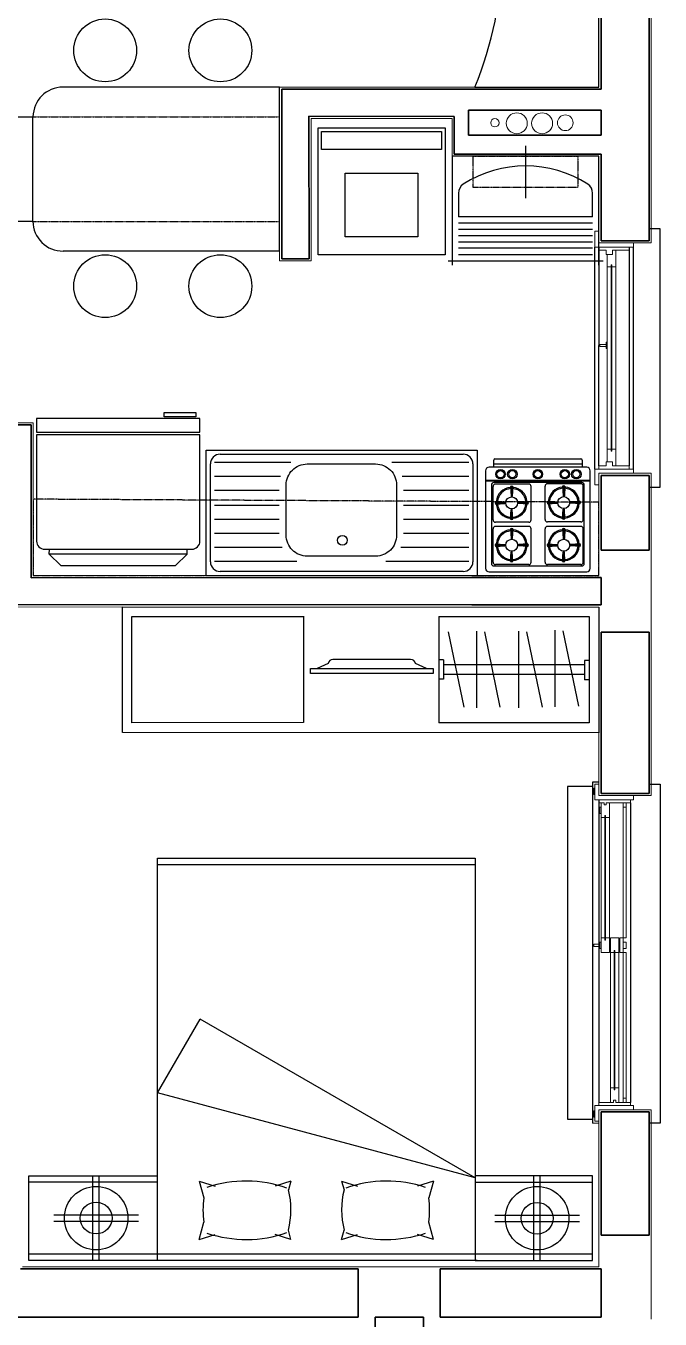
# Model space of a CAD drawing. Header units: millimetres. Extents: x -32319 to 9885, y 990 to 22164.
# Drawn here: x 6858 to 9885, y 9785 to 15960 of the extents above; entities that cross this region are included whole.
import ezdxf

# ---------------------------------------------------------------- set-up
doc = ezdxf.new("R2010")
doc.units = ezdxf.units.MM
doc.linetypes.add('HIDDEN', pattern=[0.375, 0.25, -0.125])
doc.layers.add('furniture', color=34, linetype='Continuous')
for name, color, linetype, lineweight in [('plaster', 4, 'Continuous', 13), ('wall', 5, 'Continuous', 35), ('wind', 161, 'Continuous', 5)]:
    doc.layers.add(name, color=color, linetype=linetype, lineweight=lineweight)

msp = doc.modelspace()

# ---------------------------------------------------------------- linework, layer by layer
for p, q in [((9885.2, 14991.4, 27000), (9833.3, 14991.4, 27000)), ((9885.2, 13757.4, 27000), (9885.2, 14991.4, 27000)), ((9593.1, 14904.4), (9593.1, 14434.4)), ((9738.1, 14904.4), (9738.1, 13859.4)), ((9593.1, 13859.4), (9593.1, 14434.4)), ((9833.3, 13757.4, 27000), (9885.2, 13757.4, 27000)), ((9563.1, 12348.6), (9563.1, 10720.4)), ((9593.1, 12348.6), (9563.1, 12348.6)), ((9833.2, 12340.4), (9885.1, 12340.4)), ((9885.1, 12340.4), (9885.1, 10720.4)), ((9885.1, 10720.4), (9833.1, 10720.4))]:
    msp.add_line(p, q)
for points in [[(9593.1, 12265.4), (9593.1, 10820.4)], [(9743.1, 12250.4), (9743.1, 10820.4)]]:
    msp.add_lwpolyline(points)
at = {"layer": 'furniture'}
for p, q in [((9593.1, 15668.1), (9593.1, 17439)), ((8069.2, 15668.1), (7034.4, 15668.1)), ((8069.2, 14885.2), (8069.2, 15668.1)), ((9000.8, 15668.1), (9593.1, 15668.1)), ((6743.2, 15526.6), (6892.1, 15526.6)), ((6892.1, 15026.6), (6892.1, 15526.6)), ((9243.1, 15388.1), (9243.1, 15138.1)), ((9593.1, 15338.1), (8893.1, 15338.1)), ((8893.1, 15338.1), (8893.1, 14818.1)), ((9593.1, 14818.1), (9593.1, 15338.1)), ((8923.1, 15162.2), (8923.1, 15048.1)), ((9563.1, 15048.1), (9563.1, 15162.2)), ((6892.1, 15026.6), (6743.2, 15026.6)), ((9563.1, 15048.1), (8923.1, 15048.1)), ((9563.1, 15018.1), (8923.1, 15018.1)), ((9563.1, 14988.1), (8923.1, 14988.1)), ((9563.1, 14958.1), (8923.1, 14958.1)), ((8069.2, 14885.2), (7035.5, 14885.2)), ((9563.1, 14928.1), (8923.1, 14928.1)), ((9563.1, 14898.1), (8923.1, 14898.1)), ((8873.1, 14838.1), (9613.1, 14838.1)), ((8923.1, 14868.1), (9563.1, 14868.1)), ((7719, 13935.2), (9011.7, 13935.2)), ((7719, 13335.2), (7719, 13935.2)), ((7785.7, 13915.2), (8945.1, 13915.2)), ((9011.7, 13935.2), (9011.7, 13335.1)), ((7739, 13401.9), (7739, 13868.5)), ((7759, 13876.4), (8122.6, 13876.4)), ((8605.5, 13876.4), (8971.7, 13876.4)), ((8991.7, 13868.5), (8991.7, 13401.9)), ((9011.7, 13877.5), (9011.7, 13411.6)), ((9051.8, 13836.2), (9051.8, 13370.3)), ((9534.8, 13853.2), (9068.9, 13853.2)), ((9091.2, 13853.2), (9091.2, 13886.9)), ((9091.2, 13869.9), (9512.5, 13869.9)), ((9096.8, 13892.6), (9506.8, 13892.6)), ((9512.5, 13886.9), (9512.5, 13853.2)), ((9551.8, 13370.3), (9551.8, 13836.2)), ((7759, 13809.8), (8073.9, 13809.8)), ((8654.1, 13809.8), (8971.7, 13809.8)), ((9051.8, 13791.5), (9551.8, 13791.5)), ((9051.8, 13788.6), (9551.8, 13788.6)), ((9512, 13779.4), (9091.6, 13779.4)), ((9258.4, 13772.4), (9099.3, 13772.4)), ((9506.9, 13773.7), (9347.8, 13773.7)), ((7759, 13743.1), (8067.4, 13743.1)), ((8660.7, 13743.1), (8971.7, 13743.1)), ((9080.2, 13768), (9080.2, 13393)), ((9087.9, 13601.9), (9087.9, 13761)), ((9171.1, 13760.4), (9174, 13715)), ((9176.8, 13760.4), (9176.8, 13762.4)), ((9176.8, 13760.4), (9176.8, 13713.5)), ((9182.5, 13760.4), (9179.7, 13715)), ((9269.8, 13601.9), (9269.8, 13761)), ((9336.4, 13603.3), (9336.4, 13762.4)), ((9419.6, 13761.8), (9422.4, 13716.3)), ((9425.3, 13761.8), (9425.3, 13763.7)), ((9425.3, 13761.8), (9425.3, 13714.9)), ((9431, 13761.8), (9428.1, 13716.3)), ((9518.2, 13603.3), (9518.2, 13762.4)), ((9523.4, 13393), (9523.4, 13768)), ((7759, 13671.2), (8067.4, 13671.2)), ((8660.7, 13671.2), (8971.7, 13671.2)), ((9099.2, 13682.8), (9097.3, 13682.8)), ((9099.2, 13688.5), (9144.7, 13685.7)), ((9099.2, 13682.8), (9146.1, 13682.8)), ((9099.2, 13677.1), (9144.7, 13680)), ((9171.1, 13605.2), (9174, 13650.7)), ((9176.8, 13605.2), (9176.8, 13652.2)), ((9182.5, 13605.2), (9179.7, 13650.7)), ((9254.4, 13682.8), (9207.5, 13682.8)), ((9254.4, 13688.5), (9209, 13685.7)), ((9254.4, 13677.1), (9209, 13680)), ((9254.4, 13682.8), (9256.4, 13682.8)), ((9347.7, 13684.2), (9345.7, 13684.2)), ((9347.7, 13689.9), (9393.1, 13687)), ((9347.7, 13684.2), (9394.6, 13684.2)), ((9347.7, 13678.5), (9393.1, 13681.3)), ((9419.6, 13606.6), (9422.4, 13652)), ((9425.3, 13606.6), (9425.3, 13653.5)), ((9431, 13606.6), (9428.1, 13652)), ((9502.9, 13684.2), (9456, 13684.2)), ((9502.9, 13689.9), (9457.4, 13687)), ((9502.9, 13678.5), (9457.4, 13681.3)), ((9502.9, 13684.2), (9504.8, 13684.2)), ((7759, 13604.5), (8067.4, 13604.5)), ((8660.7, 13604.5), (8971.7, 13604.5)), ((9258.4, 13590.5), (9099.3, 13590.5)), ((9176.8, 13605.2), (9176.8, 13603.3)), ((9506.9, 13591.9), (9347.8, 13591.9)), ((9425.3, 13606.6), (9425.3, 13604.6)), ((7759, 13537.8), (8067.4, 13537.8)), ((8660.7, 13537.8), (8971.7, 13537.8)), ((9087.9, 13399.8), (9087.9, 13558.9)), ((9258.4, 13570.2), (9099.3, 13570.2)), ((9171.1, 13558.3), (9174, 13512.8)), ((9176.8, 13558.3), (9176.8, 13560.2)), ((9176.8, 13558.3), (9176.8, 13511.4)), ((9182.5, 13558.3), (9179.7, 13512.8)), ((9269.8, 13399.8), (9269.8, 13558.9)), ((9336.4, 13399.8), (9336.4, 13558.9)), ((9506.9, 13570.2), (9347.8, 13570.2)), ((9419.6, 13558.3), (9422.4, 13512.8)), ((9425.3, 13558.3), (9425.3, 13560.2)), ((9425.3, 13558.3), (9425.3, 13511.4)), ((9431, 13558.3), (9428.1, 13512.8)), ((9518.2, 13399.8), (9518.2, 13558.9)), ((6970.1, 13438.3), (6970.2, 13461.2)), ((7628, 13438.3), (7628, 13461.2)), ((7759, 13471.2), (8080.7, 13471.2)), ((8647.3, 13471.2), (8971.7, 13471.2)), ((9099.2, 13480.7), (9097.3, 13480.7)), ((9099.2, 13486.4), (9144.7, 13483.5)), ((9099.2, 13480.7), (9146.1, 13480.7)), ((9099.2, 13475), (9144.7, 13477.8)), ((9254.4, 13480.7), (9207.5, 13480.7)), ((9254.4, 13486.4), (9209, 13483.5)), ((9254.4, 13475), (9209, 13477.8)), ((9254.4, 13480.7), (9256.4, 13480.7)), ((9347.7, 13480.7), (9345.7, 13480.7)), ((9347.7, 13486.4), (9393.1, 13483.5)), ((9347.7, 13480.7), (9394.6, 13480.7)), ((9347.7, 13475), (9393.1, 13477.8)), ((9502.9, 13480.7), (9456, 13480.7)), ((9502.9, 13486.4), (9457.4, 13483.5)), ((9502.9, 13475), (9457.4, 13477.8)), ((9502.9, 13480.7), (9504.8, 13480.7)), ((7759, 13404.5), (8151.3, 13404.5)), ((8576.7, 13404.5), (8971.7, 13404.5)), ((9171.1, 13403.1), (9174, 13448.5)), ((9176.8, 13403.1), (9176.8, 13450)), ((9176.8, 13403.1), (9176.8, 13401.1)), ((9182.5, 13403.1), (9179.7, 13448.5)), ((9419.6, 13403.1), (9422.4, 13448.5)), ((9425.3, 13403.1), (9425.3, 13450)), ((9425.3, 13403.1), (9425.3, 13401.1)), ((9431, 13403.1), (9428.1, 13448.5)), ((8945.1, 13355.2), (7785.7, 13355.2)), ((9068.9, 13353.2), (9534.8, 13353.2)), ((9091.6, 13381.7), (9512, 13381.7)), ((9258.4, 13388.4), (9099.3, 13388.4)), ((9506.9, 13388.4), (9347.8, 13388.4)), ((9011.7, 13335.1), (7719, 13335.2)), ((7318.6, 12586.9), (7318.6, 13186.4)), ((7318.6, 13186.1), (9593.1, 13185.4)), ((9593.1, 13185.4), (9593.1, 12584.1)), ((7364.5, 12632.7), (7364.5, 13141)), ((8183, 13142.1), (8183, 12633.7)), ((8828.7, 13141), (8828.7, 12632.7)), ((9547.3, 13141), (9547.3, 12632.7)), ((8874, 13066.4), (8948.1, 12707.3)), ((9008.1, 13070.2), (9008.1, 12703.5)), ((9046.9, 13066.4), (9121, 12707.3)), ((9208.8, 13070.2), (9208.8, 12703.5)), ((9247.6, 13066.4), (9321.7, 12707.3)), ((9382, 13075.1), (9382, 12708.4)), ((9420.8, 13071.3), (9494.9, 12712.2)), ((8300.5, 12916.1), (8248.1, 12891.6)), ((8694.6, 12935.5), (8324, 12935.5)), ((8640.4, 12935.5), (8378.2, 12935.5)), ((8640.4, 12935.5), (8378.2, 12935.5)), ((8770.5, 12891.6), (8718.2, 12916.1)), ((8851.6, 12932.7), (8828.7, 12932.7)), ((8851.6, 12932.7), (8851.6, 12841)), ((9524.4, 12909.8), (8851.6, 12909.8)), ((9524.4, 12929.9), (9524.4, 12838.2)), ((9547.3, 12929.9), (9524.4, 12929.9)), ((8216.7, 12868), (8216.7, 12891.6)), ((8216.7, 12891.6), (8801.9, 12891.5)), ((8801.9, 12868), (8216.7, 12868)), ((8801.9, 12891.5), (8801.9, 12868)), ((9524.4, 12863.9), (8851.6, 12863.9)), ((8851.6, 12841), (8828.7, 12841)), ((9547.3, 12838.2), (9524.4, 12838.2)), ((8183, 12633.7), (7364.5, 12632.7)), ((9547.3, 12632.7), (8828.7, 12632.7)), ((9593.1, 12584.1), (7318.6, 12586.9)), ((7486.5, 11985.6), (9002.2, 11985.6)), ((7486.5, 10065.7), (7486.5, 11985.6)), ((9002.2, 11985.6), (9002.2, 10065.7)), ((9002.2, 11955.3), (7486.5, 11955.3)), ((7486.5, 10865.9), (7689.6, 11217.6)), ((9002.2, 10459.8), (7689.6, 11217.6)), ((9002.2, 10459.8), (7486.5, 10865.9)), ((6872.8, 10470), (7486.5, 10470)), ((6872.8, 10065.8), (6872.8, 10470)), ((7486.5, 10439.7), (6872.8, 10439.7)), ((7178.4, 10065.7), (7178.4, 10469.9)), ((7208.7, 10065.7), (7208.7, 10469.9)), ((7685.3, 10444.3), (7760.9, 10420.6)), ((7685.3, 10444.3), (7707.4, 10364.2)), ((8123.4, 10444.3), (8047.8, 10420.6)), ((8123.4, 10444.3), (8112.1, 10403.2)), ((8365.3, 10444.3), (8440.9, 10420.6)), ((8365.3, 10444.3), (8376.7, 10403.2)), ((8803.5, 10444.3), (8727.9, 10420.6)), ((8803.5, 10444.3), (8781.4, 10364.2)), ((9562.8, 10469.9), (9002.2, 10469.9)), ((9002.2, 10439.6), (9562.8, 10439.6)), ((9283.1, 10065.1), (9283.1, 10469.3)), ((9313.4, 10065.1), (9313.4, 10469.3)), ((9562.8, 10065.7), (9562.8, 10469.9)), ((6991.5, 10282.9), (7395.7, 10282.9)), ((6991.5, 10252.6), (7395.7, 10252.6)), ((9096.2, 10282.4), (9500.4, 10282.4)), ((9096.2, 10252.1), (9500.4, 10252.1)), ((7685.3, 10165.7), (7708.1, 10248.5)), ((7685.3, 10165.7), (7760.9, 10189.4)), ((8123.4, 10165.7), (8047.8, 10189.4)), ((8123.4, 10165.7), (8111.1, 10210.5)), ((8365.3, 10165.7), (8377.7, 10210.5)), ((8365.3, 10165.7), (8440.9, 10189.4)), ((8803.5, 10165.7), (8727.9, 10189.4)), ((8803.5, 10165.7), (8780.6, 10248.5)), ((9562.8, 10096.2), (6872.8, 10096.2)), ((7476.4, 10065.7), (6872.8, 10065.8)), ((9012.3, 10065.7), (7476.4, 10065.7)), ((9002.2, 10065.7), (9562.8, 10065.7)), ((9562.8, 10035.4), (9562.8, 10035.4))]:
    msp.add_line(p, q, dxfattribs=at)
at = {"layer": 'furniture', "linetype": 'HIDDEN'}
for p, q in [((6892.1, 15526.6), (8069.2, 15526.6)), ((8993.1, 15188.1), (8993.1, 15338.1)), ((8993.1, 15338.1), (9493.1, 15338.1)), ((9493.1, 15338.1), (9493.1, 15188.1)), ((9493.1, 15188.1), (8993.1, 15188.1)), ((6892.1, 15026.6), (8069.2, 15026.6)), ((9593.1, 13685.8), (6893.2, 13700.3)), ((6893.2, 13700.3), (6893.2, 13335.9)), ((9593.1, 13335.8), (9593.1, 13685.8)), ((6893.2, 13335.9), (9593.1, 13335.9))]:
    msp.add_line(p, q, dxfattribs=at)
at = {"layer": 'furniture', "ltscale": 0.3}
for p, q in [((9573.1, 13844.4), (9573.1, 14904.4)), ((9758.1, 13844.4), (9758.1, 14904.4)), ((9563.1, 12328.6), (9443.1, 12328.6)), ((9443.1, 12328.6), (9443.1, 10740.4)), ((9443.1, 10740.4), (9563.1, 10740.4))]:
    msp.add_line(p, q, dxfattribs=at)
at = {"layer": 'furniture'}
for points in [[(8252.5, 15473.2), (8859.2, 15473.2), (8859.2, 14866.5), (8252.5, 14866.5)], [(8841.8, 15455.8), (8841.8, 15369.2), (8269.8, 15369.2), (8269.8, 15455.8)], [(8382.5, 14953.1), (8382.5, 15256.5), (8729.2, 15256.5), (8729.2, 14953.1)], [(7689.1, 14020.2), (7689.1, 14085.2), (6909.1, 14085.2), (6909.1, 14020.2)], [(7669.1, 14093.8), (7517.7, 14093.8), (7517.7, 14114), (7669.1, 14114)], [(7572.8, 13383.2), (7628, 13438.3), (6970.1, 13438.3), (7025.3, 13383.2), (7299.1, 13383.2)]]:
    msp.add_lwpolyline(points, close=True, dxfattribs=at)
for points in [[(7650.1, 13461.2, 0.414214), (7689.1, 13500.2), (7689.1, 14007.2), (6909.1, 14007.2), (6909.1, 13500.2, 0.414214), (6948.1, 13461.2)], [(8627.3, 13528.4, -0.414214), (8527.3, 13428.4), (8200.7, 13428.4, -0.414214), (8100.7, 13528.4), (8100.7, 13768.4, -0.414214), (8200.7, 13868.4), (8527.3, 13868.4, -0.414214), (8627.3, 13768.4)]]:
    msp.add_lwpolyline(points, format="xyb", close=True, dxfattribs=at)
for points in [[(7364.5, 13141), (8183, 13141)], [(8828.7, 13141), (9547.3, 13141)]]:
    msp.add_lwpolyline(points, dxfattribs=at)
for centre, radius in [((7236.6, 15843.2), 150), ((7786.6, 15843.2), 150), ((7236.6, 14717.5), 150), ((7786.6, 14717.5), 150), ((9123.5, 13819.6), 22.7), ((9123.5, 13819.6), 17), ((9180.1, 13819.6), 22.7), ((9180.1, 13819.6), 17), ((9301.8, 13819.6), 22.7), ((9301.8, 13819.6), 17), ((9430.3, 13819.6), 22.7), ((9430.3, 13819.6), 17), ((9485.4, 13819.6), 22.7), ((9485.4, 13819.6), 17), ((9176.8, 13682.8), 28.4), ((9425.3, 13684.2), 28.4), ((8369.1, 13504.1), 23.3), ((9176.8, 13480.7), 28.4), ((9425.3, 13480.7), 28.4), ((7193.6, 10267.8), 151.6), ((9298.3, 10267.2), 151.6), ((7193.6, 10267.8), 75.8), ((9298.3, 10267.2), 75.8)]:
    msp.add_circle(centre, radius, dxfattribs=at)
for centre, radius, start, end in [((7394.8, 16332.9), 1738.1, 337.50974, 20.79718), ((7036.6, 15523.5), 144.6, 90.88709, 178.77089), ((9243.1, 14742.8), 548.8, 57.22534, 122.77466), ((8973.1, 15162.2), 50, 122.77466, 180), ((9513.1, 15162.2), 50, 0, 57.22534), ((7033.5, 15026.6), 141.4, 179.97461, 270.7991), ((7785.7, 13868.5), 46.7, 90, 180), ((8945.1, 13868.5), 46.7, 0, 90), ((9068.9, 13836.2), 17, 90, 180), ((9096.8, 13886.9), 5.68, 90, 180), ((9506.8, 13886.9), 5.68, 0, 90), ((9534.8, 13836.2), 17, 0, 90), ((9091.6, 13768), 11.4, 90, 180), ((9099.3, 13761), 11.4, 90, 180), ((9258.4, 13761), 11.4, 0, 90), ((9347.8, 13762.4), 11.4, 90, 180), ((9506.9, 13762.4), 11.4, 0, 90), ((9512, 13768), 11.4, 0, 90), ((9176.8, 13682.8), 73.9, 94.21993, 175.78007), ((9176.8, 13682.8), 68.2, 94.27357, 175.72643), ((9176.8, 13753.1), 9.3, 52.34604, 127.65396), ((9176.8, 13717), 3.46, 214.84999, 325.15001), ((9176.8, 13682.8), 68.2, 4.27357, 85.72643), ((9176.8, 13682.8), 73.9, 4.21993, 85.78007), ((9425.3, 13684.2), 73.9, 94.21993, 175.78007), ((9425.3, 13684.2), 68.2, 94.27357, 175.72643), ((9425.3, 13754.4), 9.3, 52.34604, 127.65396), ((9425.3, 13718.3), 3.46, 214.84999, 325.15001), ((9425.3, 13684.2), 68.2, 4.27357, 85.72643), ((9425.3, 13684.2), 73.9, 4.21993, 85.78007), ((9106.6, 13682.8), 9.3, 142.34604, 217.65396), ((9176.8, 13682.8), 73.9, 184.21993, 265.78007), ((9176.8, 13682.8), 68.2, 184.27357, 265.72643), ((9142.7, 13682.8), 3.46, 304.84999, 55.15001), ((9176.8, 13648.7), 3.46, 34.84999, 145.15001), ((9176.8, 13682.8), 68.2, 274.27357, 355.72643), ((9176.8, 13682.8), 73.9, 274.21993, 355.78007), ((9210.9, 13682.8), 3.46, 124.84999, 235.15001), ((9247.1, 13682.8), 9.3, 322.34604, 37.65396), ((9355, 13684.2), 9.3, 142.34604, 217.65396), ((9425.3, 13684.2), 73.9, 184.21993, 265.78007), ((9425.3, 13684.2), 68.2, 184.27357, 265.72643), ((9391.2, 13684.2), 3.46, 304.84999, 55.15001), ((9425.3, 13650.1), 3.46, 34.84999, 145.15001), ((9425.3, 13684.2), 68.2, 274.27357, 355.72643), ((9425.3, 13684.2), 73.9, 274.21993, 355.78007), ((9459.4, 13684.2), 3.46, 124.84999, 235.15001), ((9495.5, 13684.2), 9.3, 322.34604, 37.65396), ((9099.3, 13601.9), 11.4, 180, 270), ((9176.8, 13612.6), 9.3, 232.34604, 307.65396), ((9258.4, 13601.9), 11.4, 270, 0), ((9347.8, 13603.3), 11.4, 180, 270), ((9425.3, 13613.9), 9.3, 232.34604, 307.65396), ((9506.9, 13603.3), 11.4, 270, 0), ((9099.3, 13558.9), 11.4, 90, 180), ((9176.8, 13480.7), 73.9, 94.21993, 175.78007), ((9176.8, 13480.7), 68.2, 94.27357, 175.72643), ((9176.8, 13550.9), 9.3, 52.34604, 127.65396), ((9176.8, 13480.7), 68.2, 4.27357, 85.72643), ((9176.8, 13480.7), 73.9, 4.21993, 85.78007), ((9258.4, 13558.9), 11.4, 0, 90), ((9347.8, 13558.9), 11.4, 90, 180), ((9425.3, 13480.7), 73.9, 94.21993, 175.78007), ((9425.3, 13480.7), 68.2, 94.27357, 175.72643), ((9425.3, 13550.9), 9.3, 52.34604, 127.65396), ((9425.3, 13480.7), 68.2, 4.27357, 85.72643), ((9425.3, 13480.7), 73.9, 4.21993, 85.78007), ((9506.9, 13558.9), 11.4, 0, 90), ((9106.6, 13480.7), 9.3, 142.34604, 217.65396), ((9176.8, 13480.7), 73.9, 184.21993, 265.78007), ((9176.8, 13480.7), 68.2, 184.27357, 265.72643), ((9142.7, 13480.7), 3.46, 304.84999, 55.15001), ((9176.8, 13514.8), 3.46, 214.84999, 325.15001), ((9176.8, 13480.7), 68.2, 274.27357, 355.72643), ((9176.8, 13480.7), 73.9, 274.21993, 355.78007), ((9210.9, 13480.7), 3.46, 124.84999, 235.15001), ((9247.1, 13480.7), 9.3, 322.34604, 37.65396), ((9355, 13480.7), 9.3, 142.34604, 217.65396), ((9425.3, 13480.7), 73.9, 184.21993, 265.78007), ((9425.3, 13480.7), 68.2, 184.27357, 265.72643), ((9391.2, 13480.7), 3.46, 304.84999, 55.15001), ((9425.3, 13514.8), 3.46, 214.84999, 325.15001), ((9425.3, 13480.7), 68.2, 274.27357, 355.72643), ((9425.3, 13480.7), 73.9, 274.21993, 355.78007), ((9459.4, 13480.7), 3.46, 124.84999, 235.15001), ((9495.5, 13480.7), 9.3, 322.34604, 37.65396), ((7785.7, 13401.9), 46.7, 180, 270), ((8945.1, 13401.9), 46.7, 270, 0), ((9099.3, 13399.8), 11.4, 180, 270), ((9176.8, 13410.4), 9.3, 232.34604, 307.65396), ((9176.8, 13446.6), 3.46, 34.84999, 145.15001), ((9258.4, 13399.8), 11.4, 270, 0), ((9347.8, 13399.8), 11.4, 180, 270), ((9425.3, 13410.4), 9.3, 232.34604, 307.65396), ((9425.3, 13446.6), 3.46, 34.84999, 145.15001), ((9506.9, 13399.8), 11.4, 270, 0), ((9068.9, 13370.3), 17, 180, 270), ((9091.6, 13393), 11.4, 180, 270), ((9512, 13393), 11.4, 270, 0), ((9534.8, 13370.3), 17, 270, 0), ((8324, 12911.5), 24, 89.99422, 168.8821), ((8694.6, 12911.5), 24, 11.10635, 89.99422), ((7909.4, 9852.9), 591.4, 70.79754, 108.40895), ((8579.4, 9852.9), 591.4, 71.59105, 109.20246), ((7725.5, 10308.9), 397.9, 345.67702, 13.71647), ((8763.2, 10308.9), 397.9, 166.28353, 194.32298), ((8101.4, 10308.9), 397.9, 172.00717, 188.73199), ((8387.3, 10308.9), 397.9, 351.26801, 7.99283), ((7909.4, 10757.1), 591.4, 251.59105, 289.20246), ((8579.4, 10757.1), 591.4, 250.79754, 288.40895)]:
    msp.add_arc(centre, radius, start, end, dxfattribs=at)
at = {"layer": 'plaster'}
for p, q in [((9843.1, 14924.2), (9843.1, 17585)), ((9593.1, 17439), (9593.1, 15668.1)), ((9593.1, 15668.1), (8069.2, 15668.1)), ((8069.2, 14838.1), (8069.2, 15668.1)), ((8892.1, 15518.5), (8219.2, 15518.5)), ((8219.2, 15518.5), (8219.2, 14838.1)), ((8892.1, 15518.5), (8892.1, 15338.1)), ((9593.1, 15338.1), (8892.2, 15338.1)), ((9593.1, 14924.2), (9593.1, 15338.1)), ((9593.1, 14924.2), (9843.1, 14924.2)), ((8219.2, 14838.1), (8069.2, 14838.1)), ((6743.2, 14065.3), (6893.2, 14065.3)), ((6893.2, 14065.3), (6893.2, 13335.3)), ((9843.2, 13824.2), (9593.1, 13824.4)), ((9593.1, 13824.2), (9593.1, 13335.8)), ((9593.1, 13824.2), (9593.1, 13335.8)), ((9843.1, 12285.4), (9843.2, 13824.2)), ((9843.1, 12285.4), (9843.2, 13824.2)), ((9593.1, 13335.8), (6893.2, 13335.9)), ((9593.1, 13335.8), (6914.8, 13335.8)), ((9593.1, 13185.4), (6143.6, 13186.9)), ((9593.1, 13185.4), (9593.1, 12285.4)), ((9593.1, 13185.4), (9593.1, 12285.4)), ((9593.1, 12285.4), (9843.1, 12285.4)), ((9593.1, 12285.4), (9843.1, 12285.4)), ((9593.1, 10035.4), (9593.1, 10785.4)), ((9843.1, 10785.4), (9593.1, 10785.4)), ((9843.1, 10785.4), (9843.1, 9785.4)), ((6842.5, 10035.4), (9593.1, 10035.4))]:
    msp.add_line(p, q, dxfattribs=at)
at = {"layer": 'wall', "ltscale": 4}
for p, q in [((9603.1, 15658.1), (9603.1, 17293.3)), ((9832.9, 17293.3), (9833.1, 14934.2))]:
    msp.add_line(p, q, dxfattribs=at)
at = {"layer": 'wall'}
for p, q in [((9603.1, 15658.1), (8079.6, 15658.1)), ((8079.6, 14848.1), (8079.6, 15658.1)), ((8209.6, 14848.1), (8209.2, 15528.4)), ((8902.1, 15527.6), (8209.2, 15528.4)), ((8902.1, 15527.6), (8902.1, 15348.1)), ((9603.1, 15558.1), (8970.2, 15558.1)), ((8970.2, 15558.1), (8970.2, 15438.1)), ((9603.1, 15438.1), (9603.1, 15558.1)), ((9603.1, 15438.1), (8970.2, 15438.1)), ((9603.1, 15348.1), (8902.1, 15348.1)), ((9603.1, 14934.2), (9603.1, 15348.1)), ((9603.1, 14934.2), (9833.1, 14934.2)), ((8209.6, 14848.1), (8079.6, 14848.1)), ((6753.2, 14055.3), (6883.2, 14055.3)), ((6883.2, 14055.3), (6883.2, 13325.3)), ((9833.1, 13814.2), (9603.1, 13814.2)), ((9603.1, 13814.2), (9603.1, 13456.3)), ((9833.1, 13456.3), (9833.1, 13814.2)), ((9603.1, 13456.3), (9833.1, 13456.3)), ((8986.6, 13325.7), (6883.2, 13325.4)), ((8986.6, 13325.7), (9603.1, 13325.8)), ((9603.1, 13325.8), (8986.6, 13325.7)), ((9603.1, 13195.4), (9603.1, 13325.8)), ((8986.6, 13195.7), (6133.6, 13197.1)), ((8986.6, 13195.7), (9603.1, 13195.7)), ((9603.1, 13065), (9603.1, 12295.4)), ((9603.1, 13065), (9603.1, 12295.4)), ((9833.1, 13065), (9603.1, 13065)), ((9833.1, 12295.4), (9833.1, 13065)), ((9833.1, 12295.4), (9833.1, 13065)), ((9603.1, 12295.4), (9833.1, 12295.4)), ((9603.1, 12295.4), (9833.1, 12295.4)), ((9603.1, 10186.7), (9603.1, 10775.4)), ((9603.1, 10775.4), (9833.1, 10775.4)), ((9833.1, 10775.4), (9833.1, 10186.7)), ((9603.2, 10186.7), (9833.1, 10186.7)), ((6832.5, 10026), (8444.8, 10025.4)), ((8444.8, 9795.4), (8444.8, 10025.4)), ((8444.8, 9795.4), (8444.8, 10025.4)), ((8836.1, 10025.4), (8836.1, 9795.4)), ((8836.1, 10025.4), (9603.1, 10025.4)), ((8836.1, 10025.4), (8836.1, 9795.4)), ((9603.2, 9795.4), (9603.1, 10025.4)), ((8444.8, 9795.4), (4668, 9795.4)), ((8525.2, 9795.4), (8755.7, 9795.4)), ((8525.2, 9795.4), (8525.6, 8795.4)), ((8755.7, 8795.4), (8755.7, 9795.4)), ((8836.1, 9795.4), (9603.2, 9795.4))]:
    msp.add_line(p, q, dxfattribs=at)
at = {"layer": 'wind', "color": 250}
for p, q in [((9593.1, 14979.4), (9573.1, 14979.4)), ((9573.1, 14979.4), (9573.1, 14964.4)), ((9573.1, 14964.4), (9573.1, 14904.4)), ((9593.1, 14924.4), (9593.1, 14979.4)), ((9573.1, 14904.4), (9593.1, 14904.4)), ((9738.1, 14924.4), (9593.1, 14924.4)), ((9593.1, 14904.4), (9608.1, 14904.4)), ((9593.1, 14889.4), (9628.1, 14889.4)), ((9608.1, 14904.4), (9758.1, 14904.4)), ((9628.1, 14889.4), (9628.1, 14869.4)), ((9658.1, 14889.4), (9738.1, 14889.4)), ((9658.1, 14869.4), (9658.1, 14889.4)), ((9658.1, 14889.4), (9658.1, 14869.4)), ((9673.1, 14889.4), (9658.1, 14889.4)), ((9758.1, 14924.4), (9738.1, 14924.4)), ((9738.1, 14889.4), (9738.1, 14904.4)), ((9758.1, 14904.4), (9758.1, 14924.4)), ((9628.1, 14869.4), (9658.1, 14869.4)), ((9648.1, 14869.4), (9633.1, 14869.4)), ((9658.1, 14869.4), (9648.1, 14869.4)), ((9651.6, 14809.4), (9633.1, 14809.4)), ((9651.6, 14819.4), (9654.6, 14819.4)), ((9651.6, 14809.4), (9651.6, 14819.4)), ((9654.6, 14819.4), (9654.6, 14809.4)), ((9673.1, 14809.4), (9654.6, 14809.4)), ((9651.6, 13939.4), (9633.1, 13939.4)), ((9651.6, 13939.4), (9651.6, 13929.4)), ((9651.6, 13929.4), (9654.6, 13929.4)), ((9654.6, 13929.4), (9654.6, 13939.4)), ((9673.1, 13939.4), (9654.6, 13939.4)), ((9573.1, 13844.4), (9593.1, 13844.4)), ((9573.1, 13784.4), (9573.1, 13844.4)), ((9593.1, 13844.4), (9593.1, 13859.4)), ((9593.1, 13859.4), (9628.1, 13859.4)), ((9593.1, 13844.4), (9608.1, 13844.4)), ((9608.1, 13844.4), (9758.1, 13844.4)), ((9628.1, 13859.4), (9628.1, 13879.4)), ((9628.1, 13879.4), (9658.1, 13879.4)), ((9648.1, 13879.4), (9633.1, 13879.4)), ((9658.1, 13879.4), (9648.1, 13879.4)), ((9658.1, 13859.4), (9658.1, 13879.4)), ((9658.1, 13879.4), (9658.1, 13859.4)), ((9673.1, 13859.4), (9658.1, 13859.4)), ((9658.1, 13859.4), (9738.1, 13859.4)), ((9738.1, 13859.4), (9738.1, 13844.4)), ((9758.1, 13844.4), (9758.1, 13824.4)), ((9573.1, 13769.4), (9573.1, 13784.4)), ((9593.1, 13824.4), (9593.1, 13769.4)), ((9738.1, 13824.4), (9593.1, 13824.4)), ((9758.1, 13824.4), (9738.1, 13824.4)), ((9593.1, 13769.4), (9573.1, 13769.4)), ((9618.1, 12250.4), (9603.1, 12250.4)), ((9618.1, 12240.4), (9618.1, 12250.4)), ((9628.1, 12240.4), (9618.1, 12240.4)), ((9628.1, 12250.4), (9628.1, 12240.4)), ((9643.1, 12250.4), (9628.1, 12250.4)), ((9598.1, 11575.4), (9568.1, 11575.4)), ((9568.1, 11575.4), (9568.1, 11565.4)), ((9568.1, 11565.4), (9598.1, 11565.4)), ((9603.1, 11585.4), (9598.1, 11585.4)), ((9598.1, 11585.4), (9598.1, 11555.4)), ((9598.1, 11565.4), (9598.1, 11575.4)), ((9598.1, 11555.4), (9603.1, 11555.4)), ((9603.1, 11605.4), (9621.6, 11605.4)), ((9621.6, 11605.4), (9621.6, 11595.4)), ((9621.6, 11595.4), (9624.6, 11595.4)), ((9624.6, 11595.4), (9624.6, 11605.4)), ((9624.6, 11605.4), (9643.1, 11605.4)), ((9648.1, 11605.4), (9688.1, 11605.4)), ((9603.1, 11535.4), (9643.1, 11535.4)), ((9663.1, 10820.4), (9648.1, 10820.4)), ((9673.1, 10830.4), (9663.1, 10830.4)), ((9663.1, 10830.4), (9663.1, 10820.4)), ((9673.1, 10820.4), (9673.1, 10830.4)), ((9688.1, 10820.4), (9673.1, 10820.4)), ((9563.1, 10720.4), (9593.1, 10720.4))]:
    msp.add_line(p, q, dxfattribs=at)
at = {"layer": 'wind'}
for p, q in [((9673.1, 14434.4), (9673.1, 14889.4)), ((9633.1, 14869.4), (9633.1, 14434.4)), ((9651.6, 14434.4), (9651.6, 14809.4)), ((9654.6, 14434.4), (9654.6, 14809.4)), ((9633.1, 14449.4), (9628.1, 14449.4)), ((9628.1, 14449.4), (9628.1, 14419.4)), ((9628.1, 14439.4), (9598.1, 14439.4)), ((9598.1, 14439.4), (9598.1, 14429.4)), ((9598.1, 14429.4), (9628.1, 14429.4)), ((9628.1, 14429.4), (9628.1, 14439.4)), ((9628.1, 14419.4), (9633.1, 14419.4)), ((9633.1, 13879.4), (9633.1, 14434.4)), ((9651.6, 14434.4), (9651.6, 13939.4)), ((9654.6, 14434.4), (9654.6, 13939.4)), ((9673.1, 14434.4), (9673.1, 13859.4)), ((9603.1, 12250.4), (9603.1, 11535.4)), ((9643.1, 11535.4), (9643.1, 12250.4)), ((9621.6, 11605.4), (9621.6, 12180.4)), ((9624.6, 11605.4), (9624.6, 12180.4)), ((9648.1, 10820.4), (9648.1, 11605.4)), ((9688.1, 11605.4), (9688.1, 10820.4))]:
    msp.add_line(p, q, dxfattribs=at)
at = {"layer": 'wind', "color": 250}
for points in [[(9673.1, 14889.4), (9658.1, 14889.4), (9658.1, 14869.4), (9648.1, 14869.4), (9633.1, 14869.4), (9633.1, 14809.4), (9651.6, 14809.4), (9651.6, 14819.4), (9654.6, 14819.4), (9654.6, 14809.4), (9673.1, 14809.4)], [(9673.1, 13939.4), (9654.6, 13939.4), (9654.6, 13929.4), (9651.6, 13929.4), (9651.6, 13939.4), (9633.1, 13939.4), (9633.1, 13879.4), (9658.1, 13879.4), (9658.1, 13859.4), (9673.1, 13859.4)], [(9758.1, 12285.4), (9743.1, 12285.4), (9593.1, 12285.4), (9593.1, 12340.4), (9573.1, 12340.4), (9573.1, 12325.4), (9573.1, 12265.4), (9593.1, 12265.4), (9608.1, 12265.4), (9758.1, 12265.4)], [(9643.1, 12250.4), (9628.1, 12250.4), (9628.1, 12240.4), (9618.1, 12240.4), (9618.1, 12250.4), (9603.1, 12250.4), (9603.1, 12180.4), (9621.6, 12180.4), (9621.6, 12190.4), (9624.6, 12190.4), (9624.6, 12180.4), (9643.1, 12180.4)], [(9723.1, 12250.4), (9708.1, 12250.4), (9708.1, 12230.4), (9723.1, 12230.4)], [(9643.1, 11605.4), (9624.6, 11605.4), (9624.6, 11595.4), (9621.6, 11595.4), (9621.6, 11605.4), (9603.1, 11605.4), (9603.1, 11535.4), (9643.1, 11535.4)], [(9688.1, 11605.4), (9648.1, 11605.4), (9648.1, 11535.4), (9666.6, 11535.4), (9666.6, 11545.4), (9669.6, 11545.4), (9669.6, 11535.4), (9688.1, 11535.4)], [(9693.1, 11605.4), (9708.1, 11605.4), (9708.1, 11535.4), (9693.1, 11535.4)], [(9688.1, 10890.4), (9669.6, 10890.4), (9669.6, 10880.4), (9666.6, 10880.4), (9666.6, 10890.4), (9648.1, 10890.4), (9648.1, 10820.4), (9663.1, 10820.4), (9663.1, 10830.4), (9673.1, 10830.4), (9673.1, 10820.4), (9688.1, 10820.4)], [(9723.1, 10840.4), (9708.1, 10840.4), (9708.1, 10820.4), (9723.1, 10820.4)], [(9758.1, 10785.4), (9743.1, 10785.4), (9593.1, 10785.4), (9593.1, 10730.4), (9573.1, 10730.4), (9573.1, 10745.4), (9573.1, 10805.4), (9593.1, 10805.4), (9608.1, 10805.4), (9758.1, 10805.4)]]:
    msp.add_lwpolyline(points, close=True, dxfattribs=at)
for points in [[(9573.1, 12290.4), (9568.1, 12290.4), (9568.1, 12320.4), (9573.1, 12320.4)], [(9593.1, 12265.4), (9593.1, 12250.4), (9618.1, 12250.4), (9618.1, 12240.4), (9628.1, 12240.4), (9628.1, 12250.4), (9743.1, 12250.4), (9743.1, 12265.4)], [(9603.1, 12230.4), (9598.1, 12230.4), (9598.1, 12200.4), (9603.1, 12200.4)], [(9723.1, 12230.4), (9708.1, 12230.4)], [(9621.6, 12180.4), (9603.1, 12180.4)], [(9621.6, 12180.4), (9621.6, 12190.4), (9624.6, 12190.4), (9624.6, 12180.4)], [(9643.1, 12180.4), (9624.6, 12180.4)], [(9708.1, 11605.4), (9723.1, 11605.4)], [(9708.1, 11605.4), (9708.1, 11585.4), (9723.1, 11585.4), (9723.1, 11555.4), (9708.1, 11555.4)], [(9648.1, 11535.4), (9666.6, 11535.4)], [(9666.6, 11535.4), (9666.6, 11545.4), (9669.6, 11545.4), (9669.6, 11535.4)], [(9669.6, 11535.4), (9688.1, 11535.4)], [(9723.1, 11535.4), (9708.1, 11535.4)], [(9666.6, 10890.4), (9648.1, 10890.4)], [(9666.6, 10890.4), (9666.6, 10880.4), (9669.6, 10880.4), (9669.6, 10890.4)], [(9688.1, 10890.4), (9669.6, 10890.4)], [(9593.1, 10805.4), (9593.1, 10820.4), (9663.1, 10820.4), (9663.1, 10830.4), (9673.1, 10830.4), (9673.1, 10820.4), (9743.1, 10820.4), (9743.1, 10805.4)], [(9708.1, 10840.4), (9723.1, 10840.4)], [(9573.1, 10780.4), (9568.1, 10780.4), (9568.1, 10750.4), (9573.1, 10750.4)]]:
    msp.add_lwpolyline(points, dxfattribs=at)
at = {"layer": 'wind'}
for points in [[(9708.1, 11605.4), (9708.1, 12250.4), (9723.1, 12250.4), (9723.1, 11605.4)], [(9708.1, 10820.4), (9708.1, 11535.4), (9723.1, 11535.4), (9723.1, 10820.4)]]:
    msp.add_lwpolyline(points, close=True, dxfattribs=at)
for points in [[(9666.6, 10890.4), (9666.6, 11535.4)], [(9669.6, 10890.4), (9669.6, 11535.4)]]:
    msp.add_lwpolyline(points, dxfattribs=at)
at = {"layer": 'wind', "color": 250}
for centre, radius in [((9096.7, 15497.6), 20), ((9201.2, 15495.1), 50), ((9322.1, 15495.1), 50), ((9432.6, 15497.6), 37.5)]:
    msp.add_circle(centre, radius, dxfattribs=at)

doc.saveas('drawing.dxf')
